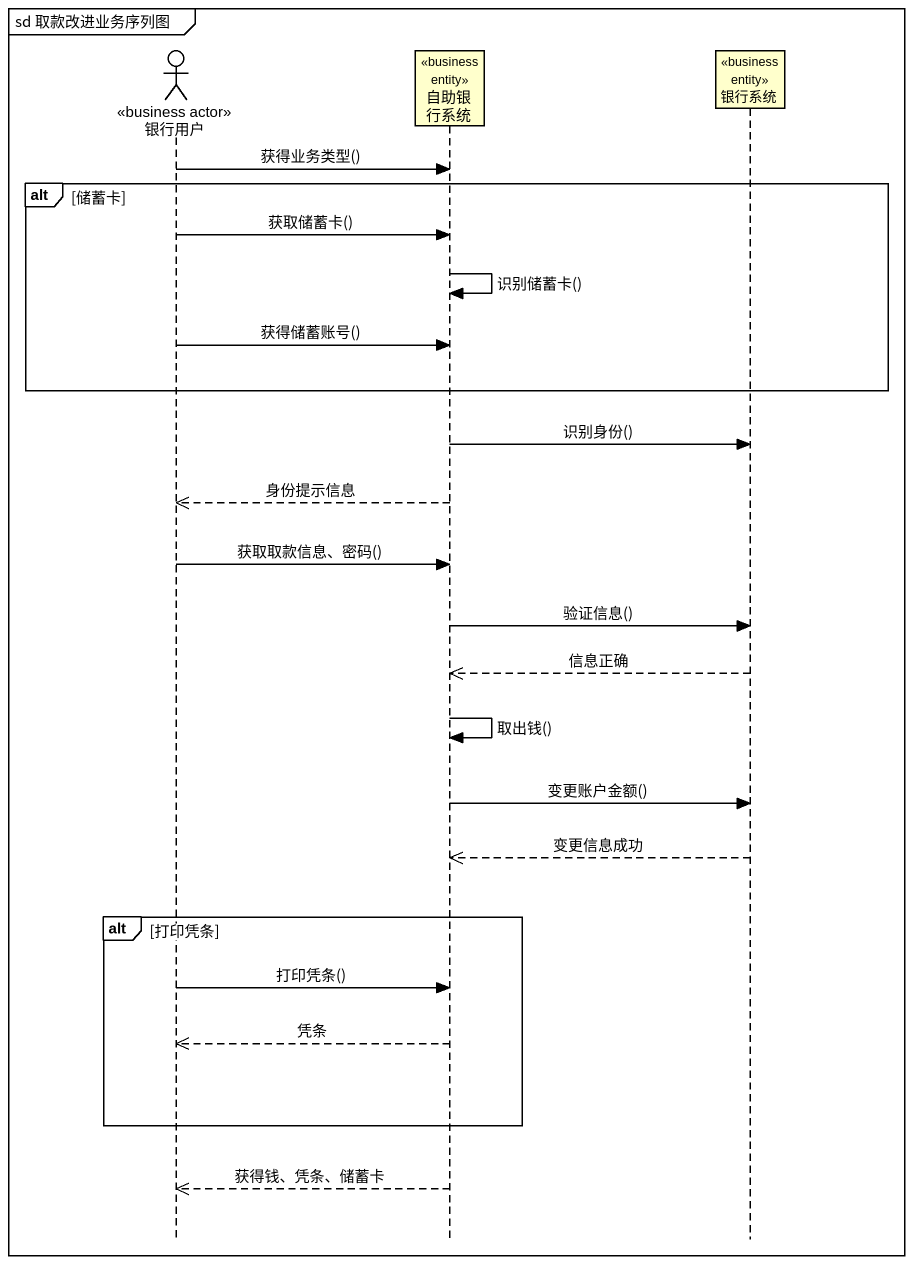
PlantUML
@startuml
mainframe sd 取款改进业务序列图
hide footbox
actor 银行用户 <<business actor>>
participant 自助银行系统 <<business entity>>
participant 银行系统 <<business entity>>

银行用户 -> 自助银行系统 : 获得业务类型()
alt 储蓄卡
  银行用户 -> 自助银行系统 : 获取储蓄卡()
  自助银行系统 -> 自助银行系统 : 识别储蓄卡()
  银行用户 -> 自助银行系统 : 获得储蓄账号()
end
自助银行系统 -> 银行系统 : 识别身份()
自助银行系统 -->> 银行用户 : 身份提示信息
银行用户 -> 自助银行系统 : 获取取款信息、密码()
自助银行系统 -> 银行系统 : 验证信息()
银行系统 -->> 自助银行系统 : 信息正确
自助银行系统 -> 自助银行系统 : 取出钱()
自助银行系统 -> 银行系统 : 变更账户金额()
银行系统 -->> 自助银行系统 : 变更信息成功
alt 打印凭条
  银行用户 -> 自助银行系统 : 打印凭条()
  自助银行系统 -->> 银行用户 : 凭条
end
自助银行系统 -->> 银行用户 : 获得钱、凭条、储蓄卡
@enduml
